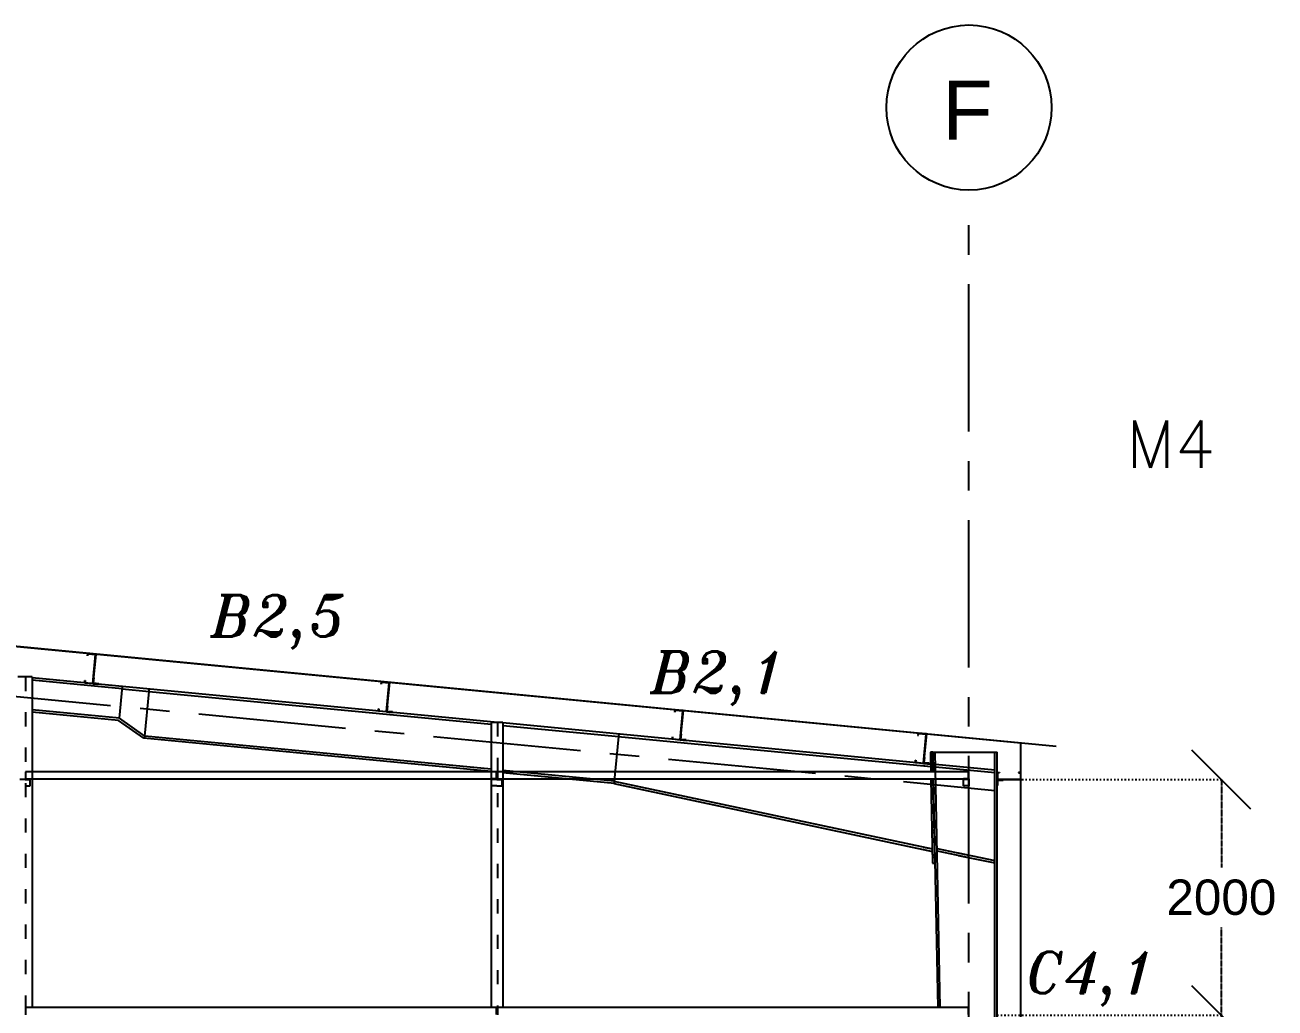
# Model space of a CAD drawing. Header units: inches. Extents: x -15 to 1885144, y -42615 to 866270.
# Drawn here: x 1717034 to 1727628, y 159200 to 167534 of the extents above; entities that cross this region are included whole.
import ezdxf
from ezdxf.enums import TextEntityAlignment as Align

# ---------------------------------------------------------------- set-up
doc = ezdxf.new("R2010")
doc.units = ezdxf.units.IN
doc.header["$LTSCALE"] = 100
doc.header["$MEASUREMENT"] = 0
for name, pattern in [('CENTER', [2, 1.25, -0.25, 0.25, -0.25]), ('dash line', [30, 12, -18]), ('PHANTOM2', [1.25, 0.625, -0.125, 0.125, -0.125, 0.125, -0.125])]:
    doc.linetypes.add(name, pattern=pattern)
for name, color, linetype in [('axis', 8, 'PHANTOM2'), ('corrugated sheet', 6, 'Continuous'), ('dimensions', 10, 'PHANTOM2'), ('layout', 7, 'Continuous'), ('purlins', 4, 'Continuous'), ('sections', 3, 'Continuous'), ('text', 3, 'Continuous')]:
    doc.layers.add(name, color=color, linetype=linetype)
doc.styles.add('romans', font='romans.shx', dxfattribs={"width": 0.75})
doc.styles.get("Standard").update_dxf_attribs({"font": 'arial.ttf'})
doc.styles.add('TEXT-3', font='ITALICT.shx', dxfattribs={"height": 350})
doc.dimstyles.new('Dim_1', dxfattribs={"dimtxt": 300, "dimasz": 500, "dimexe": 0.0625, "dimexo": 0.0625, "dimgap": 100, "dimtad": 0, "dimtih": 1, "dimtoh": 1, "dimdec": 0, "dimzin": 0, "dimdsep": 46, "dimtxsty": 'Standard', "dimblk": 'OBLIQUE', "dimcen": 0.09, "dimclrd": 256, "dimclre": 256, "dimclrt": 256, "dimadec": 0, "dimazin": 0, "dimtm": 1e-09, "dimtfac": 1, "dimtdec": 0, "dimtofl": 0, "dimtmove": 0, "dimatfit": 3, "dimfxl": 1, "dimtfillclr": 256, "dimtolj": 1, "dimtzin": 0, "dimlwe": -1, "dimarcsym": 0})

# ---------------------------------------------------------------- blocks, each defined once
blk = doc.blocks.new('*U1225')
at = {"layer": 'purlins', "ltscale": 10}
h = blk.add_hatch(color=256, dxfattribs=at)
h.dxf.hatch_style = 1
h.paths.add_polyline_path([(124, -228), (129, -228), (129, -218), (124, -218)])
for p, q in [((124, -1), (54, -1)), ((54, -1), (54, -21)), ((54, -21), (56, -21)), ((56, -21), (56, -3)), ((56, -3), (122, -3)), ((122, -249), (122, -3)), ((124, -1), (124, -251)), ((129, -201), (124, -201)), ((129, -246), (129, -201)), ((54, -251), (54, -231)), ((54, -231), (56, -231)), ((124, -251), (54, -251)), ((56, -231), (56, -249)), ((56, -249), (122, -249)), ((129, -218), (124, -218)), ((129, -228), (124, -228)), ((124, -251), (174, -251)), ((174, -246), (129, -246)), ((174, -251), (174, -246))]:
    blk.add_line(p, q, dxfattribs=at)
blk = doc.blocks.new('*U1227')
at = {"layer": 'sections', "color": 0, "linetype": 'ByBlock', "lineweight": -2, "transparency": 16777216, "rotation": 354.5164095555347}
for p in [(1647534, 259923), (1650023, 259684), (1652511, 259445), (1655000, 259206), (1657489, 258968)]:
    blk.add_blockref('*U1225', p, dxfattribs=at)
blk = doc.blocks.new('_Oblique')
at = {"color": 0, "linetype": 'ByBlock', "lineweight": -2}
blk.add_line((-0.5, -0.5), (0.5, 0.5), dxfattribs=at)
blk = doc.blocks.new('*D1383')
at = {"layer": 'Defpoints', "color": 0, "ltscale": 0.01, "transparency": 16777216}
for p in [(1725274, 159138), (1727174, 159138), (1725274, 157139)]:
    blk.add_point(p, dxfattribs=at)
at = {"layer": 'dimensions', "linetype": 'dash line', "ltscale": 0.01, "transparency": 16777216}
for p, q in [((1725274, 159138), (1727174, 159138)), ((1725274, 157139), (1727174, 157139))]:
    blk.add_line(p, q, dxfattribs=at)
at = {"layer": 'dimensions', "lineweight": -2, "ltscale": 0.01, "transparency": 16777216}
for p, q in [((1727174, 159138), (1727174, 158392)), ((1727174, 157139), (1727174, 157886))]:
    blk.add_line(p, q, dxfattribs=at)
at = {"layer": 'dimensions', "lineweight": -2, "ltscale": 0.01, "transparency": 16777216, "xscale": 500, "yscale": 500, "zscale": 500}
for p, rotation in [((1727174, 159138), 90), ((1727174, 157139), 270)]:
    blk.add_blockref('_Oblique', p, dxfattribs=dict(at, rotation=rotation))
at = {"layer": 'dimensions', "ltscale": 0.01, "transparency": 16777216, "insert": (1727174, 158139), "char_height": 300, "attachment_point": 5}
blk.add_mtext('\\A1;2000', dxfattribs=at)
blk = doc.blocks.new('*D1384')
at = {"layer": 'Defpoints', "color": 0, "ltscale": 0.01, "transparency": 16777216}
for p in [(1725274, 161136), (1727174, 161136), (1725274, 159138)]:
    blk.add_point(p, dxfattribs=at)
at = {"layer": 'dimensions', "linetype": 'dash line', "ltscale": 0.01, "transparency": 16777216}
for p, q in [((1725274, 161136), (1727174, 161136)), ((1725274, 159138), (1727174, 159138))]:
    blk.add_line(p, q, dxfattribs=at)
at = {"layer": 'dimensions', "lineweight": -2, "ltscale": 0.01, "transparency": 16777216}
for p, q in [((1727174, 161136), (1727174, 160390)), ((1727174, 159138), (1727174, 159884))]:
    blk.add_line(p, q, dxfattribs=at)
at = {"layer": 'dimensions', "lineweight": -2, "ltscale": 0.01, "transparency": 16777216, "xscale": 500, "yscale": 500, "zscale": 500}
for p, rotation in [((1727174, 161136), 90), ((1727174, 159138), 270)]:
    blk.add_blockref('_Oblique', p, dxfattribs=dict(at, rotation=rotation))
at = {"layer": 'dimensions', "ltscale": 0.01, "transparency": 16777216, "insert": (1727174, 160137), "char_height": 300, "attachment_point": 5}
blk.add_mtext('\\A1;2000', dxfattribs=at)

msp = doc.modelspace()

# ---------------------------------------------------------------- hatches: boundary and pattern name
at = {"layer": 'purlins', "ltscale": 10}
h = msp.add_hatch(color=256, dxfattribs=at)
h.dxf.hatch_style = 1
h.paths.add_polyline_path([(1724652.353, 161296.36), (1724657.33, 161295.882), (1724658.286, 161305.836), (1724653.309, 161306.314)])
at = {"layer": 'purlins', "ltscale": 0.01}
h = msp.add_hatch(color=256, dxfattribs=at)
h.dxf.hatch_style = 1
h.paths.add_polyline_path([(1717064.378, 161137.095), (1717064.378, 161143.095), (1717054.378, 161143.095), (1717054.378, 161137.095)])
h = msp.add_hatch(color=256, dxfattribs=at)
h.dxf.hatch_style = 1
h.paths.add_polyline_path([(1721004.371, 161137.461), (1721004.371, 161143.461), (1721014.371, 161143.461), (1721014.371, 161137.461)])
h = msp.add_hatch(color=256, dxfattribs=at)
h.dxf.hatch_style = 1
h.paths.add_polyline_path([(1721064.378, 161137.095), (1721064.378, 161143.095), (1721054.378, 161143.095), (1721054.378, 161137.095)])
h = msp.add_hatch(color=256, dxfattribs=at)
h.dxf.hatch_style = 1
h.paths.add_polyline_path([(1725004.371, 161137.461), (1725004.371, 161143.461), (1725014.371, 161143.461), (1725014.371, 161137.461)])
at = {"layer": 'purlins', "ltscale": 10}
h = msp.add_hatch(color=256, dxfattribs=at)
h.dxf.hatch_style = 1
h.paths.add_polyline_path([(1725306.878, 161136.301), (1725306.878, 161131.301), (1725296.878, 161131.301), (1725296.878, 161136.301)])
h = msp.add_hatch(color=256, dxfattribs=at)
h.dxf.hatch_style = 1
h.paths.add_polyline_path([(1725306.878, 161136.301), (1725306.878, 161131.301), (1725296.878, 161131.301), (1725296.878, 161136.301)])
at = {"layer": 'sections', "ltscale": 10}
h = msp.add_hatch(color=256, dxfattribs=at)
h.dxf.hatch_style = 1
h.paths.add_polyline_path([(1724709.324, 161298.228), (1724729.32, 161298.63), (1724728.917, 161318.626), (1724708.921, 161318.224)])
h = msp.add_hatch(color=256, dxfattribs=at)
h.dxf.hatch_style = 1
h.paths.add_polyline_path([(1724733.146, 161108.669), (1724713.15, 161108.266), (1724713.553, 161088.27), (1724733.549, 161088.673)])
h = msp.add_hatch(color=256, dxfattribs=at)
h.dxf.hatch_style = 1
h.paths.add_polyline_path([(1724741.604, 160688.754), (1724721.608, 160688.351), (1724721.205, 160708.347), (1724741.201, 160708.75)])
h.paths.add_polyline_path([(1724743.215, 160608.77), (1724723.219, 160608.368), (1724722.816, 160628.364), (1724742.812, 160628.766)])
h.paths.add_polyline_path([(1724745.833, 160478.797), (1724725.837, 160478.394), (1724725.434, 160498.39), (1724745.43, 160498.793)])

# ---------------------------------------------------------------- linework, layer by layer
at = {"layer": 'axis', "linetype": 'CENTER', "ltscale": 10}
for p, q in [((1725034.378, 148086.301), (1725034.378, 165895.986)), ((1712534.378, 162266.301), (1725254.378, 161045.181))]:
    msp.add_line(p, q, dxfattribs=at)
at = {"layer": 'corrugated sheet', "ltscale": 10}
for p, q in [((1725774.378, 161417.891), (1712534.378, 162688.931)), ((1725474.878, 161445.943), (1712534.378, 162688.231)), ((1725474.378, 152086.801), (1725474.378, 161446.491)), ((1725474.378, 152086.301), (1725474.378, 161445.991)), ((1725474.878, 152086.801), (1725474.878, 161446.491))]:
    msp.add_line(p, q, dxfattribs=at)
at = {"layer": 'layout', "ltscale": 0.01}
for p, q in [((1717094.378, 162006.957), (1716974.378, 162006.957)), ((1717094.378, 162006.957), (1717094.378, 159203.095)), ((1720984.378, 161621.082), (1720984.378, 159203.095)), ((1721084.378, 161621.082), (1720984.378, 161621.082)), ((1721084.378, 161621.082), (1721084.378, 159203.095))]:
    msp.add_line(p, q, dxfattribs=at)
at = {"layer": 'layout', "linetype": 'dash line', "ltscale": 0.1}
for p, q in [((1717039.378, 162006.957), (1717039.378, 159203.095)), ((1721039.378, 161621.082), (1721039.378, 159203.095))]:
    msp.add_line(p, q, dxfattribs=at)
at = {"layer": 'layout', "ltscale": 10}
for p, q in [((1721039.378, 161620.602), (1717094.378, 161999.322)), ((1717857.883, 161905.934), (1717094.378, 161979.23)), ((1717833.992, 161657.078), (1717859.794, 161925.842)), ((1717857.883, 161905.934), (1718086.001, 161884.034)), ((1718049.687, 161505.773), (1718086.001, 161884.034)), ((1718086.001, 161884.034), (1718087.912, 161903.943)), ((1718086.001, 161884.034), (1718087.912, 161903.943)), ((1718086.001, 161884.034), (1720984.378, 161605.79)), ((1717833.992, 161657.078), (1717094.378, 161728.081)), ((1717826.828, 161637.674), (1717094.378, 161707.989)), ((1718042.523, 161486.369), (1717826.828, 161637.674)), ((1718049.687, 161505.773), (1717833.992, 161657.078)), ((1724709.928, 161268.229), (1721084.378, 161616.282)), ((1721084.378, 161596.19), (1722067.695, 161501.792)), ((1718049.687, 161505.773), (1718042.523, 161486.369)), ((1720984.378, 161203.951), (1718042.523, 161486.369)), ((1720984.378, 161224.043), (1718049.687, 161505.773)), ((1722031.382, 161123.531), (1722067.695, 161501.792)), ((1722062.441, 161502.296), (1724710.334, 161248.098)), ((1722067.695, 161501.792), (1722069.606, 161521.7)), ((1724727.864, 161368.615), (1724731.197, 161203.095)), ((1724727.91, 161368.616), (1725274.378, 161368.616)), ((1724791.481, 159203.095), (1724747.864, 161368.616)), ((1725254.378, 155066.301), (1725254.378, 161368.616)), ((1725274.378, 155066.301), (1725274.378, 161368.616)), ((1724729.971, 161266.305), (1724729.924, 161266.31)), ((1725254.378, 161215.962), (1724749.963, 161264.386)), ((1724750.368, 161244.255), (1725254.378, 161195.87)), ((1722031.382, 161123.531), (1721084.378, 161214.443)), ((1722029.471, 161103.622), (1721084.378, 161194.351)), ((1724732.406, 161143.095), (1724771.481, 159203.095)), ((1722024.217, 161104.127), (1724724.841, 160527.841)), ((1722026.128, 161124.035), (1724724.427, 160548.38)), ((1722029.471, 161103.622), (1722031.382, 161123.531)), ((1724764.315, 160551.843), (1725034.378, 160495.408)), ((1724764.726, 160531.449), (1725034.378, 160475.1)), ((1724944.378, 160514.215), (1725254.378, 160449.435)), ((1724944.378, 160493.907), (1725254.378, 160429.127))]:
    msp.add_line(p, q, dxfattribs=at)
at = {"layer": 'purlins', "ltscale": 10}
for p, q in [((1724604.413, 161529.508), (1724602.502, 161509.6)), ((1724602.502, 161509.6), (1724604.493, 161509.408)), ((1724674.093, 161522.819), (1724604.413, 161529.508)), ((1724604.493, 161509.408), (1724606.213, 161527.326)), ((1724606.213, 161527.326), (1724671.911, 161521.019)), ((1724648.403, 161276.145), (1724671.911, 161521.019)), ((1724674.093, 161522.819), (1724650.203, 161273.963)), ((1724580.523, 161280.652), (1724582.434, 161300.561)), ((1724650.203, 161273.963), (1724580.523, 161280.652)), ((1724582.434, 161300.561), (1724584.425, 161300.369)), ((1724584.425, 161300.369), (1724582.705, 161282.452)), ((1724582.705, 161282.452), (1724648.403, 161276.145)), ((1724650.203, 161273.963), (1724699.974, 161269.185)), ((1724657.33, 161295.882), (1724652.353, 161296.36)), ((1724658.286, 161305.836), (1724653.309, 161306.314)), ((1724659.958, 161323.256), (1724654.981, 161323.734)), ((1724655.658, 161278.462), (1724659.958, 161323.256)), ((1724700.452, 161274.162), (1724655.658, 161278.462)), ((1724699.974, 161269.185), (1724700.452, 161274.162)), ((1725274.378, 161136.301), (1725274.378, 161196.301)), ((1725274.378, 161196.301), (1725294.378, 161196.301)), ((1725274.378, 161136.301), (1725274.378, 161196.301)), ((1725274.378, 161196.301), (1725294.378, 161196.301)), ((1725474.378, 161136.301), (1725274.378, 161136.301)), ((1725274.378, 161136.301), (1725274.378, 161086.301)), ((1725324.378, 161136.301), (1725274.378, 161136.301)), ((1725474.378, 161136.301), (1725274.378, 161136.301)), ((1725274.378, 161136.301), (1725274.378, 161086.301)), ((1725324.378, 161136.301), (1725274.378, 161136.301)), ((1725294.378, 161194.301), (1725276.378, 161194.301)), ((1725276.378, 161194.301), (1725276.378, 161138.301)), ((1725294.378, 161194.301), (1725276.378, 161194.301)), ((1725276.378, 161194.301), (1725276.378, 161138.301)), ((1725276.378, 161138.301), (1725472.378, 161138.301)), ((1725276.378, 161138.301), (1725472.378, 161138.301)), ((1725294.378, 161196.301), (1725294.378, 161194.301)), ((1725294.378, 161196.301), (1725294.378, 161194.301)), ((1725296.878, 161131.301), (1725296.878, 161136.301)), ((1725296.878, 161131.301), (1725296.878, 161136.301)), ((1725306.878, 161131.301), (1725306.878, 161136.301)), ((1725306.878, 161131.301), (1725306.878, 161136.301)), ((1725324.378, 161131.301), (1725324.378, 161136.301)), ((1725324.378, 161131.301), (1725324.378, 161136.301)), ((1725474.378, 161196.301), (1725454.378, 161196.301)), ((1725454.378, 161196.301), (1725454.378, 161194.301)), ((1725474.378, 161196.301), (1725454.378, 161196.301)), ((1725454.378, 161196.301), (1725454.378, 161194.301)), ((1725454.378, 161194.301), (1725472.378, 161194.301)), ((1725454.378, 161194.301), (1725472.378, 161194.301)), ((1725472.378, 161194.301), (1725472.378, 161138.301)), ((1725472.378, 161194.301), (1725472.378, 161138.301)), ((1725474.378, 161136.301), (1725474.378, 161196.301)), ((1725474.378, 161136.301), (1725474.378, 161196.301)), ((1725274.378, 161086.301), (1725279.378, 161086.301)), ((1725274.378, 161086.301), (1725279.378, 161086.301)), ((1725279.378, 161086.301), (1725279.378, 161131.301)), ((1725279.378, 161131.301), (1725324.378, 161131.301)), ((1725279.378, 161086.301), (1725279.378, 161131.301)), ((1725279.378, 161131.301), (1725324.378, 161131.301))]:
    msp.add_line(p, q, dxfattribs=at)
at = {"layer": 'purlins', "ltscale": 0.01}
for p, q in [((1717034.378, 161137.461), (1716989.371, 161137.461)), ((1717034.378, 161143.095), (1721034.378, 161143.095)), ((1717034.378, 161137.095), (1717079.378, 161137.095)), ((1721029.371, 161203.095), (1717039.378, 161203.095)), ((1717039.378, 161203.095), (1717039.378, 161143.095)), ((1717039.378, 161143.095), (1717079.378, 161143.095)), ((1717054.378, 161143.095), (1717054.378, 161137.095)), ((1717064.378, 161143.095), (1717064.378, 161137.095)), ((1717079.378, 161137.095), (1717079.378, 161143.095)), ((1717079.378, 161083.095), (1717079.378, 161137.095)), ((1720989.371, 161137.461), (1720989.371, 161143.461)), ((1721029.371, 161143.461), (1720989.371, 161143.461)), ((1721034.378, 161137.461), (1720989.371, 161137.461)), ((1720989.371, 161083.461), (1720989.371, 161137.461)), ((1721004.371, 161143.461), (1721004.371, 161137.461)), ((1721014.371, 161143.461), (1721014.371, 161137.461)), ((1721029.371, 161143.461), (1721029.371, 161203.461)), ((1721034.378, 161143.095), (1725034.378, 161143.095)), ((1721034.378, 161137.095), (1721079.378, 161137.095)), ((1725029.371, 161203.095), (1721039.378, 161203.095)), ((1721039.378, 161203.095), (1721039.378, 161143.095)), ((1721039.378, 161143.095), (1721079.378, 161143.095)), ((1721054.378, 161143.095), (1721054.378, 161137.095)), ((1721064.378, 161143.095), (1721064.378, 161137.095)), ((1721079.378, 161137.095), (1721079.378, 161143.095)), ((1721079.378, 161083.095), (1721079.378, 161137.095)), ((1724989.371, 161137.461), (1724989.371, 161143.461)), ((1725029.371, 161143.461), (1724989.371, 161143.461)), ((1725034.378, 161137.461), (1724989.371, 161137.461)), ((1724989.371, 161083.461), (1724989.371, 161137.461)), ((1725004.371, 161143.461), (1725004.371, 161137.461)), ((1725014.371, 161143.461), (1725014.371, 161137.461)), ((1725029.371, 161143.461), (1725029.371, 161203.461)), ((1725034.378, 161143.095), (1725034.378, 161083.461)), ((1717034.378, 161083.095), (1717079.378, 161083.095)), ((1721034.371, 161083.461), (1720989.371, 161083.461)), ((1721034.378, 161083.095), (1721079.378, 161083.095)), ((1725034.371, 161083.461), (1724989.371, 161083.461)), ((1721029.371, 159203.095), (1717039.378, 159203.095)), ((1717039.378, 159203.095), (1717039.378, 159143.095)), ((1721029.371, 159143.461), (1721029.371, 159203.461)), ((1725029.371, 159203.095), (1721039.378, 159203.095)), ((1721039.378, 159203.095), (1721039.378, 159143.095)), ((1725029.371, 159143.461), (1725029.371, 159203.461))]:
    msp.add_line(p, q, dxfattribs=at)
at = {"layer": 'sections', "ltscale": 10}
for p, q in [((1724727.91, 161368.616), (1724707.914, 161368.213)), ((1724707.914, 161368.213), (1724711.24, 161203.095)), ((1724731.244, 161203.095), (1724727.91, 161368.616)), ((1724634.641, 161275.456), (1724709.928, 161268.229)), ((1724635.047, 161255.326), (1724710.334, 161248.098)), ((1724708.921, 161318.224), (1724728.917, 161318.626)), ((1724709.324, 161298.228), (1724729.32, 161298.63)), ((1724729.924, 161268.637), (1724729.877, 161268.636)), ((1724712.449, 161143.095), (1724726.844, 160428.404)), ((1724746.84, 160428.807), (1724732.453, 161143.095)), ((1724713.15, 161108.266), (1724733.146, 161108.669)), ((1724713.553, 161088.27), (1724733.549, 161088.673)), ((1724721.205, 160708.347), (1724741.201, 160708.75)), ((1724721.608, 160688.351), (1724741.604, 160688.754)), ((1724722.816, 160628.364), (1724742.812, 160628.766)), ((1724723.219, 160608.368), (1724743.215, 160608.77)), ((1724650.459, 160564.16), (1724724.427, 160548.38)), ((1724650.658, 160543.671), (1724724.635, 160527.887)), ((1724725.434, 160498.39), (1724745.43, 160498.793)), ((1724725.837, 160478.394), (1724745.833, 160478.797)), ((1724726.844, 160428.404), (1724746.84, 160428.807))]:
    msp.add_line(p, q, dxfattribs=at)
at = {"layer": 'text', "ltscale": 10}
msp.add_circle((1725034.346, 166833.947), 700, dxfattribs=at)

# ---------------------------------------------------------------- block references
at = {"layer": 'sections'}
msp.add_blockref('*U1227', (65000, -97234.24), dxfattribs=at)

# ---------------------------------------------------------------- texts
at = {"layer": 'text', "style": 'romans'}
msp.add_text('M4', height=400, dxfattribs=at).set_placement((1726745.538, 163980.799), align=Align.MIDDLE)
at = {"layer": 'text', "linetype": 'Continuous', "style": 'TEXT-3'}
for s, p in [('B2,5', (1718607.063, 162350.642)), ('B2,1', (1722333.142, 161872.872)), ('C4,1', (1725516.879, 159325.193))]:
    msp.add_text(s, height=350, dxfattribs=at).set_placement(p)
at = {"layer": 'text', "ltscale": 0.3, "insert": (1724807.987, 167061.861), "char_height": 500, "width": 2636.56185, "attachment_point": 1}
msp.add_mtext('F', dxfattribs=at)

# ---------------------------------------------------------------- dimensions: what is measured, and where the dimension line sits
at = {"layer": 'dimensions', "ltscale": 0.01}
dim = msp.add_linear_dim(base=(1727174.061, 161136.301), p1=(1725274.378, 159138.301), p2=(1725274.147, 161136.301), angle=90, text='2000', dimstyle='Dim_1', override={"dimtmove": 1}, dxfattribs=at)
dim.commit()
dim.dimension.update_dxf_attribs({"geometry": '*D1384', "text_midpoint": (1727174.061, 160137.301)})
dim = msp.add_linear_dim(base=(1727174.061, 159138.301), p1=(1725274.378, 157139.062), p2=(1725274.378, 159138.301), angle=90, text='2000', dimstyle='Dim_1', dxfattribs=at)
dim.commit()
dim.dimension.update_dxf_attribs({"geometry": '*D1383', "text_midpoint": (1727174.061, 158138.681)})

doc.saveas('drawing.dxf')
